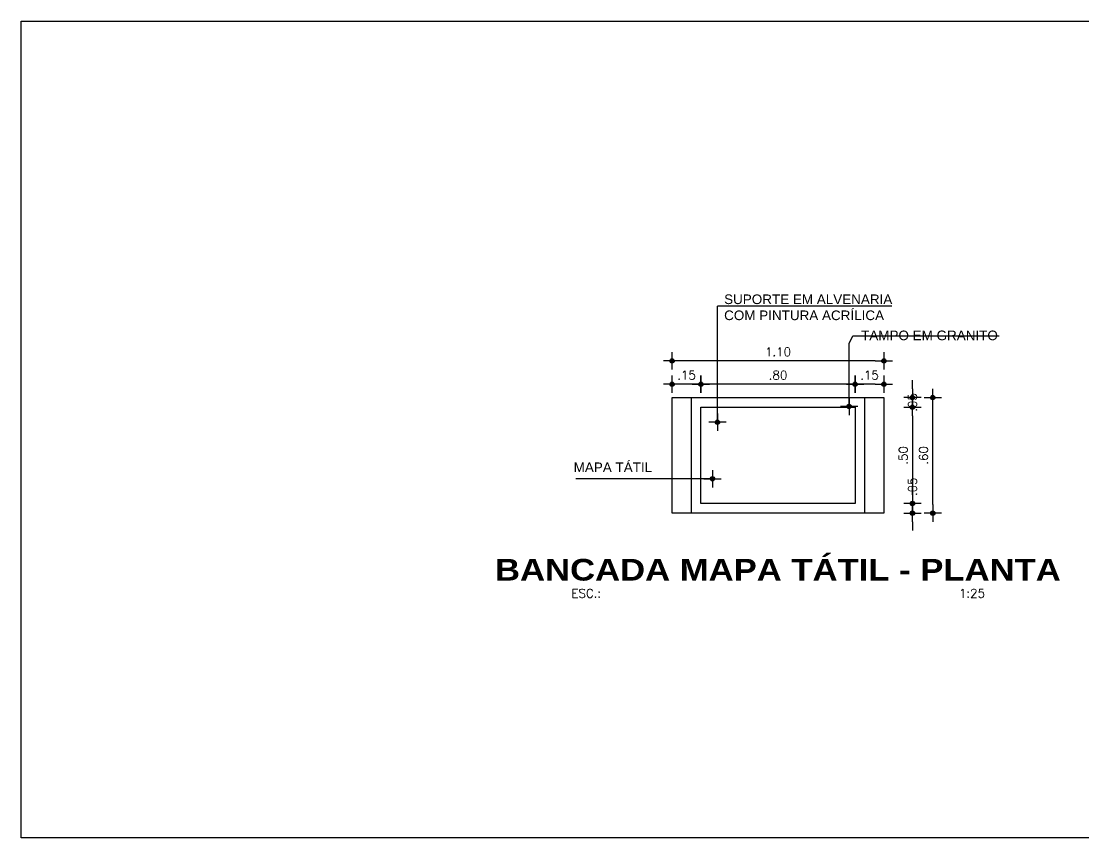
# Model space of a CAD drawing. Header units: millimetres. Extents: x 490 to 675, y -160 to -87.
# Drawn here: x 555.66 to 561.18, y -92.96 to -88.72 of the extents above; entities that cross this region are included whole.
import ezdxf
from ezdxf.enums import TextEntityAlignment as Align

# ---------------------------------------------------------------- set-up
doc = ezdxf.new("R2010")
doc.units = ezdxf.units.MM
doc.header["$LTSCALE"] = 2.5
doc.linetypes.add('DASHED', pattern=[15, 12, -3])
for name, color, linetype in [('COTAS', 1, 'Continuous'), ('TITULO', 2, 'Continuous'), ('TXAMB', 2, 'Continuous'), ('VISTA', 1, 'Continuous')]:
    doc.layers.add(name, color=color, linetype=linetype)
doc.styles.add('ARIAL', font='arial.ttf')
doc.styles.add('COTA200', font='ROMANS.SHX')
doc.styles.add('COTA25', font='romans.shx')
doc.styles.add('TIT200', font='')
doc.styles.get('TIT200').set_extended_font_data('Arial Black')
doc.dimstyles.new('COTA25$0', dxfattribs={"dimtxt": 0.045, "dimasz": 0.045, "dimexe": 0.05, "dimexo": 0.95, "dimgap": 0.025, "dimtad": 1, "dimzin": 4, "dimdsep": 46, "dimtxsty": 'COTA25', "dimblk": 'bola', "dimcen": -0.1, "dimdle": 0.05, "dimse1": 1, "dimse2": 1, "dimclrd": 256, "dimclre": 3, "dimclrt": 2, "dimadec": 0, "dimazin": 0, "dimtfac": 1, "dimtix": 1, "dimtmove": 2, "dimatfit": 3, "dimldrblk": 'USERTICK', "dimfxl": 1, "dimtvp": 2.5, "dimtolj": 1, "dimtzin": 4, "dimarcsym": 0})
doc.dimstyles.new('COTA25$7', dxfattribs={"dimtxt": 0.045, "dimasz": 0.045, "dimexe": 0.05, "dimexo": 0.95, "dimgap": 0.01, "dimtad": 1, "dimzin": 4, "dimdsep": 46, "dimtxsty": 'COTA25', "dimblk1": 'OPEN30', "dimblk2": 'OPEN30', "dimsah": 1, "dimcen": -0.1, "dimdle": 0.05, "dimse1": 1, "dimse2": 1, "dimclrd": 256, "dimclre": 3, "dimclrt": 2, "dimadec": 0, "dimazin": 0, "dimtfac": 1, "dimtix": 1, "dimtmove": 2, "dimatfit": 3, "dimldrblk": 'bola', "dimfxl": 1, "dimtvp": 2.5, "dimtolj": 1, "dimtzin": 4, "dimarcsym": 0})

# ---------------------------------------------------------------- blocks, each defined once
blk = doc.blocks.new('bola')
blk.add_hatch(color=0).paths.add_polyline_path([(-0.25, 0, 1), (0.25, 0, 1)])
at = {"color": 0}
for p, q in [((-1, 0), (-0.25, 0)), ((0, 1), (0, 0.25)), ((0.25, 0), (1, 0)), ((0, -0.25), (0, -1))]:
    blk.add_line(p, q, dxfattribs=at)
blk.add_circle((0, 0), 0.25, dxfattribs=at)
blk = doc.blocks.new('*D203')
at = {"layer": 'COTAS', "lineweight": -2}
blk.add_line((560.3927, -91.2268), (560.3927, -90.7168), dxfattribs=at)
at = {"layer": 'DEFPOINTS', "color": 0}
for p in [(560.1397, -90.6718), (560.3927, -90.6718), (560.1397, -91.2718)]:
    blk.add_point(p, dxfattribs=at)
at = {"layer": 'COTAS', "lineweight": -2, "xscale": 0.045, "yscale": 0.045, "zscale": 0.045}
for p, rotation in [((560.3927, -90.6718), 90), ((560.3927, -91.2718), 270)]:
    blk.add_blockref('bola', p, dxfattribs=dict(at, rotation=rotation))
at = {"layer": 'COTAS', "color": 2, "insert": (560.3452, -90.9718), "char_height": 0.045, "attachment_point": 5, "rotation": 90, "style": 'COTA25'}
blk.add_mtext('\\A1;.60', dxfattribs=at)
blk = doc.blocks.new('USERTICK')
at = {"color": 0}
for p, q in [((-1, 0), (1, 0)), ((0, 1), (0, -1))]:
    blk.add_line(p, q, dxfattribs=at)
blk.add_circle((0, 0), 0.25, dxfattribs=at)
blk = doc.blocks.new('*D204')
at = {"layer": 'COTAS', "lineweight": -2}
blk.add_line((560.0947, -90.4812), (559.0847, -90.4812), dxfattribs=at)
at = {"layer": 'DEFPOINTS', "color": 0}
for p in [(559.0397, -90.4812), (559.0397, -90.6718), (560.1397, -90.6718)]:
    blk.add_point(p, dxfattribs=at)
at = {"layer": 'COTAS', "lineweight": -2, "xscale": 0.045, "yscale": 0.045, "zscale": 0.045, "rotation": 180}
blk.add_blockref('bola', (559.0397, -90.4812), dxfattribs=at)
at = {"layer": 'COTAS', "lineweight": -2, "xscale": 0.045, "yscale": 0.045, "zscale": 0.045}
blk.add_blockref('bola', (560.1397, -90.4812), dxfattribs=at)
at = {"layer": 'COTAS', "color": 2, "insert": (559.5897, -90.4337), "char_height": 0.045, "attachment_point": 5, "style": 'COTA25'}
blk.add_mtext('\\A1;1.10', dxfattribs=at)
blk = doc.blocks.new('*D205')
at = {"layer": 'COTAS', "lineweight": -2}
blk.add_line((560.0947, -90.6021), (560.0347, -90.6021), dxfattribs=at)
at = {"layer": 'DEFPOINTS', "color": 0}
for p in [(559.9897, -90.6021), (560.1397, -90.6718), (559.9897, -90.7218)]:
    blk.add_point(p, dxfattribs=at)
at = {"layer": 'COTAS', "lineweight": -2, "xscale": 0.045, "yscale": 0.045, "zscale": 0.045, "rotation": 180}
blk.add_blockref('bola', (559.9897, -90.6021), dxfattribs=at)
at = {"layer": 'COTAS', "lineweight": -2, "xscale": 0.045, "yscale": 0.045, "zscale": 0.045}
blk.add_blockref('bola', (560.1397, -90.6021), dxfattribs=at)
at = {"layer": 'COTAS', "color": 2, "insert": (560.0647, -90.5546), "char_height": 0.045, "attachment_point": 5, "style": 'COTA25'}
blk.add_mtext('\\A1;.15', dxfattribs=at)
blk = doc.blocks.new('*D206')
at = {"layer": 'COTAS', "lineweight": -2}
blk.add_line((559.9447, -90.6021), (559.2347, -90.6021), dxfattribs=at)
at = {"layer": 'DEFPOINTS', "color": 0}
for p in [(559.1897, -90.6021), (559.1897, -90.7218), (559.9897, -90.7218)]:
    blk.add_point(p, dxfattribs=at)
at = {"layer": 'COTAS', "lineweight": -2, "xscale": 0.045, "yscale": 0.045, "zscale": 0.045, "rotation": 180}
blk.add_blockref('bola', (559.1897, -90.6021), dxfattribs=at)
at = {"layer": 'COTAS', "lineweight": -2, "xscale": 0.045, "yscale": 0.045, "zscale": 0.045}
blk.add_blockref('bola', (559.9897, -90.6021), dxfattribs=at)
at = {"layer": 'COTAS', "color": 2, "insert": (559.5897, -90.5546), "char_height": 0.045, "attachment_point": 5, "style": 'COTA25'}
blk.add_mtext('\\A1;.80', dxfattribs=at)
blk = doc.blocks.new('*D207')
at = {"layer": 'COTAS', "lineweight": -2}
blk.add_line((559.1447, -90.6021), (559.0847, -90.6021), dxfattribs=at)
at = {"layer": 'DEFPOINTS', "color": 0}
for p in [(559.0397, -90.6021), (559.0397, -90.6718), (559.1897, -90.7218)]:
    blk.add_point(p, dxfattribs=at)
at = {"layer": 'COTAS', "lineweight": -2, "xscale": 0.045, "yscale": 0.045, "zscale": 0.045, "rotation": 180}
blk.add_blockref('bola', (559.0397, -90.6021), dxfattribs=at)
at = {"layer": 'COTAS', "lineweight": -2, "xscale": 0.045, "yscale": 0.045, "zscale": 0.045}
blk.add_blockref('bola', (559.1897, -90.6021), dxfattribs=at)
at = {"layer": 'COTAS', "color": 2, "insert": (559.1147, -90.5546), "char_height": 0.045, "attachment_point": 5, "style": 'COTA25'}
blk.add_mtext('\\A1;.15', dxfattribs=at)
blk = doc.blocks.new('*D208')
at = {"layer": 'COTAS', "lineweight": -2}
for p, q in [((560.2876, -90.6268), (560.2876, -90.5818)), ((560.2876, -90.6718), (560.2876, -90.7218)), ((560.2876, -90.7668), (560.2876, -90.8118))]:
    blk.add_line(p, q, dxfattribs=at)
at = {"layer": 'DEFPOINTS', "color": 0}
for p in [(560.1397, -90.6718), (559.9897, -90.7218), (560.2876, -90.7218)]:
    blk.add_point(p, dxfattribs=at)
at = {"layer": 'COTAS', "lineweight": -2, "xscale": 0.045, "yscale": 0.045, "zscale": 0.045}
for p, rotation in [((560.2876, -90.6718), 270), ((560.2876, -90.7218), 90)]:
    blk.add_blockref('bola', p, dxfattribs=dict(at, rotation=rotation))
at = {"layer": 'COTAS', "color": 2, "insert": (560.2876, -90.6968), "char_height": 0.045, "attachment_point": 5, "rotation": 90, "style": 'COTA25'}
blk.add_mtext('\\A1;.05', dxfattribs=at)
blk = doc.blocks.new('*D209')
at = {"layer": 'COTAS', "lineweight": -2}
blk.add_line((560.2876, -90.7668), (560.2876, -91.1768), dxfattribs=at)
at = {"layer": 'DEFPOINTS', "color": 0}
for p in [(559.9897, -90.7218), (559.9897, -91.2218), (560.2876, -91.2218)]:
    blk.add_point(p, dxfattribs=at)
at = {"layer": 'COTAS', "lineweight": -2, "xscale": 0.045, "yscale": 0.045, "zscale": 0.045}
for p, rotation in [((560.2876, -90.7218), 90), ((560.2876, -91.2218), 270)]:
    blk.add_blockref('bola', p, dxfattribs=dict(at, rotation=rotation))
at = {"layer": 'COTAS', "color": 2, "insert": (560.2401, -90.9718), "char_height": 0.045, "attachment_point": 5, "rotation": 90, "style": 'COTA25'}
blk.add_mtext('\\A1;.50', dxfattribs=at)
blk = doc.blocks.new('*D210')
at = {"layer": 'COTAS', "lineweight": -2}
for p, q in [((560.2876, -91.1768), (560.2876, -91.1318)), ((560.2876, -91.2218), (560.2876, -91.2718)), ((560.2876, -91.3168), (560.2876, -91.3618))]:
    blk.add_line(p, q, dxfattribs=at)
at = {"layer": 'DEFPOINTS', "color": 0}
for p in [(559.9897, -91.2218), (560.1397, -91.2718), (560.2876, -91.2718)]:
    blk.add_point(p, dxfattribs=at)
at = {"layer": 'COTAS', "lineweight": -2, "xscale": 0.045, "yscale": 0.045, "zscale": 0.045}
for p, rotation in [((560.2876, -91.2218), 270), ((560.2876, -91.2718), 90)]:
    blk.add_blockref('bola', p, dxfattribs=dict(at, rotation=rotation))
at = {"layer": 'COTAS', "color": 2, "insert": (560.2876, -91.1353), "char_height": 0.045, "attachment_point": 5, "rotation": 90, "style": 'COTA25'}
blk.add_mtext('\\A1;.05', dxfattribs=at)
blk = doc.blocks.new('_OPEN30')
at = {"color": 0, "linetype": 'ByBlock', "ltscale": 0.5}
for p, q in [((-1, 0.27), (0, 0)), ((0, 0), (-1, -0.27)), ((0, 0), (-1, 0))]:
    blk.add_line(p, q, dxfattribs=at)

msp = doc.modelspace()

# ---------------------------------------------------------------- linework, layer by layer
at = {"color": 6}
msp.add_lwpolyline([(555.6602, -88.7164), (568.1754, -88.7164), (568.1754, -92.9582), (555.6602, -92.9582)], close=True, dxfattribs=at)
at = {"layer": 'COTAS'}
msp.add_line((560.1801, -90.1968), (559.2747, -90.1968), dxfattribs=at)
at = {"layer": 'VISTA', "linetype": 'DASHED'}
for p, q in [((559.1397, -91.2718), (559.1397, -90.6718)), ((560.0397, -91.2718), (560.0397, -90.6718))]:
    msp.add_line(p, q, dxfattribs=at)
at = {"layer": 'VISTA', "color": 3}
msp.add_lwpolyline([(560.1397, -90.6718), (560.1397, -91.2718), (559.0397, -91.2718), (559.0397, -90.6718)], close=True, dxfattribs=at)
at = {"layer": 'VISTA', "color": 2}
msp.add_lwpolyline([(559.9897, -90.7218), (559.9897, -91.2218), (559.1897, -91.2218), (559.1897, -90.7218)], close=True, dxfattribs=at)

# ---------------------------------------------------------------- texts
at = {"layer": 'TITULO'}
for s, height, style, p in [('BANCADA MAPA TÁTIL - PLANTA', 0.1125, 'TIT200', (559.589, -91.5658)), ('ESC.:                                                       1:25', 0.045, 'COTA200', (559.5906, -91.6884))]:
    msp.add_text(s, height=height, dxfattribs=dict(at, style=style)).set_placement(p, align=Align.MIDDLE_CENTER)
at = {"layer": 'TXAMB', "char_height": 0.05, "attachment_point": 7, "style": 'ARIAL'}
for s, insert in [('SUPORTE EM ALVENARIA \\P\\pxqj;COM PINTURA ACRÍLICA', (559.3098, -90.2698)), ('TAMPO EM GRANITO', (560.0211, -90.3741)), ('MAPA TÁTIL', (558.5286, -91.0586))]:
    msp.add_mtext(s, dxfattribs=dict(at, insert=insert))

# ---------------------------------------------------------------- dimensions: what is measured, and where the dimension line sits
at = {"layer": 'COTAS'}
for base, p1, p2, picture, middle in [((559.0397, -90.4812), (560.1397, -90.6718), (559.0397, -90.6718), '*D204', (559.5897, -90.4337)), ((559.0397, -90.6021), (559.1897, -90.7218), (559.0397, -90.6718), '*D207', (559.1147, -90.5546)), ((559.1897, -90.6021), (559.9897, -90.7218), (559.1897, -90.7218), '*D206', (559.5897, -90.5546)), ((559.9897, -90.6021), (560.1397, -90.6718), (559.9897, -90.7218), '*D205', (560.0647, -90.5546))]:
    dim = msp.add_linear_dim(base=base, p1=p1, p2=p2, dimstyle='COTA25$0', dxfattribs=at)
    dim.commit()
    dim.dimension.update_dxf_attribs({"geometry": picture, "text_midpoint": middle})
for base, p1, p2, picture, middle in [((560.2876, -90.7218), (560.1397, -90.6718), (559.9897, -90.7218), '*D208', (560.2876, -90.6968)), ((560.2876, -91.2718), (559.9897, -91.2218), (560.1397, -91.2718), '*D210', (560.2876, -91.1353))]:
    dim = msp.add_linear_dim(base=base, p1=p1, p2=p2, angle=90, dimstyle='COTA25$0', dxfattribs=at)
    dim.commit()
    dim.dimension.update_dxf_attribs({"geometry": picture, "text_midpoint": middle, "dimtype": 160})
for base, p1, p2, picture, middle in [((560.3927, -90.6718), (560.1397, -91.2718), (560.1397, -90.6718), '*D203', (560.3452, -90.9718)), ((560.2876, -91.2218), (559.9897, -90.7218), (559.9897, -91.2218), '*D209', (560.2401, -90.9718))]:
    dim = msp.add_linear_dim(base=base, p1=p1, p2=p2, angle=90, dimstyle='COTA25$0', dxfattribs=at)
    dim.commit()
    dim.dimension.update_dxf_attribs({"geometry": picture, "text_midpoint": middle})

# ---------------------------------------------------------------- leaders
for points in [[(559.2747, -90.7997), (559.2747, -90.1968)], [(559.2493, -91.0929), (558.5403, -91.0929)]]:
    msp.add_leader(points, dimstyle='COTA25$7', dxfattribs=at)
at = {"layer": 'COTAS', "annotation_type": 0, "has_hookline": 1, "hookline_direction": 0, "text_width": 0.7049}
msp.add_leader([(559.9587, -90.7172), (559.9587, -90.3905), (559.9786, -90.3505), (560.0236, -90.3505)], dimstyle='COTA25$7', dxfattribs=at)

doc.saveas('drawing.dxf')
